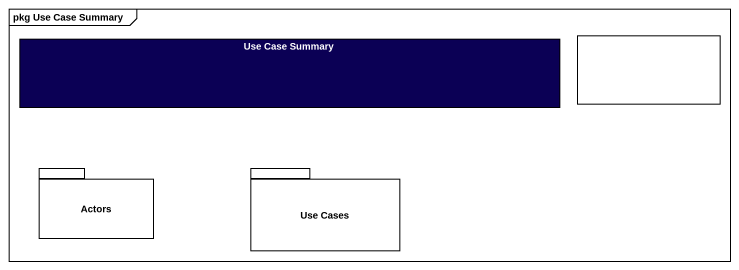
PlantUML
@startuml
mainframe pkg Use Case Summary
rectangle "Use Case Summary" as Use_Case_Summary #0B0055
rectangle " " as rectangle1
package Actors {
}
package "Use Cases" as Use_Cases {
}
@enduml
